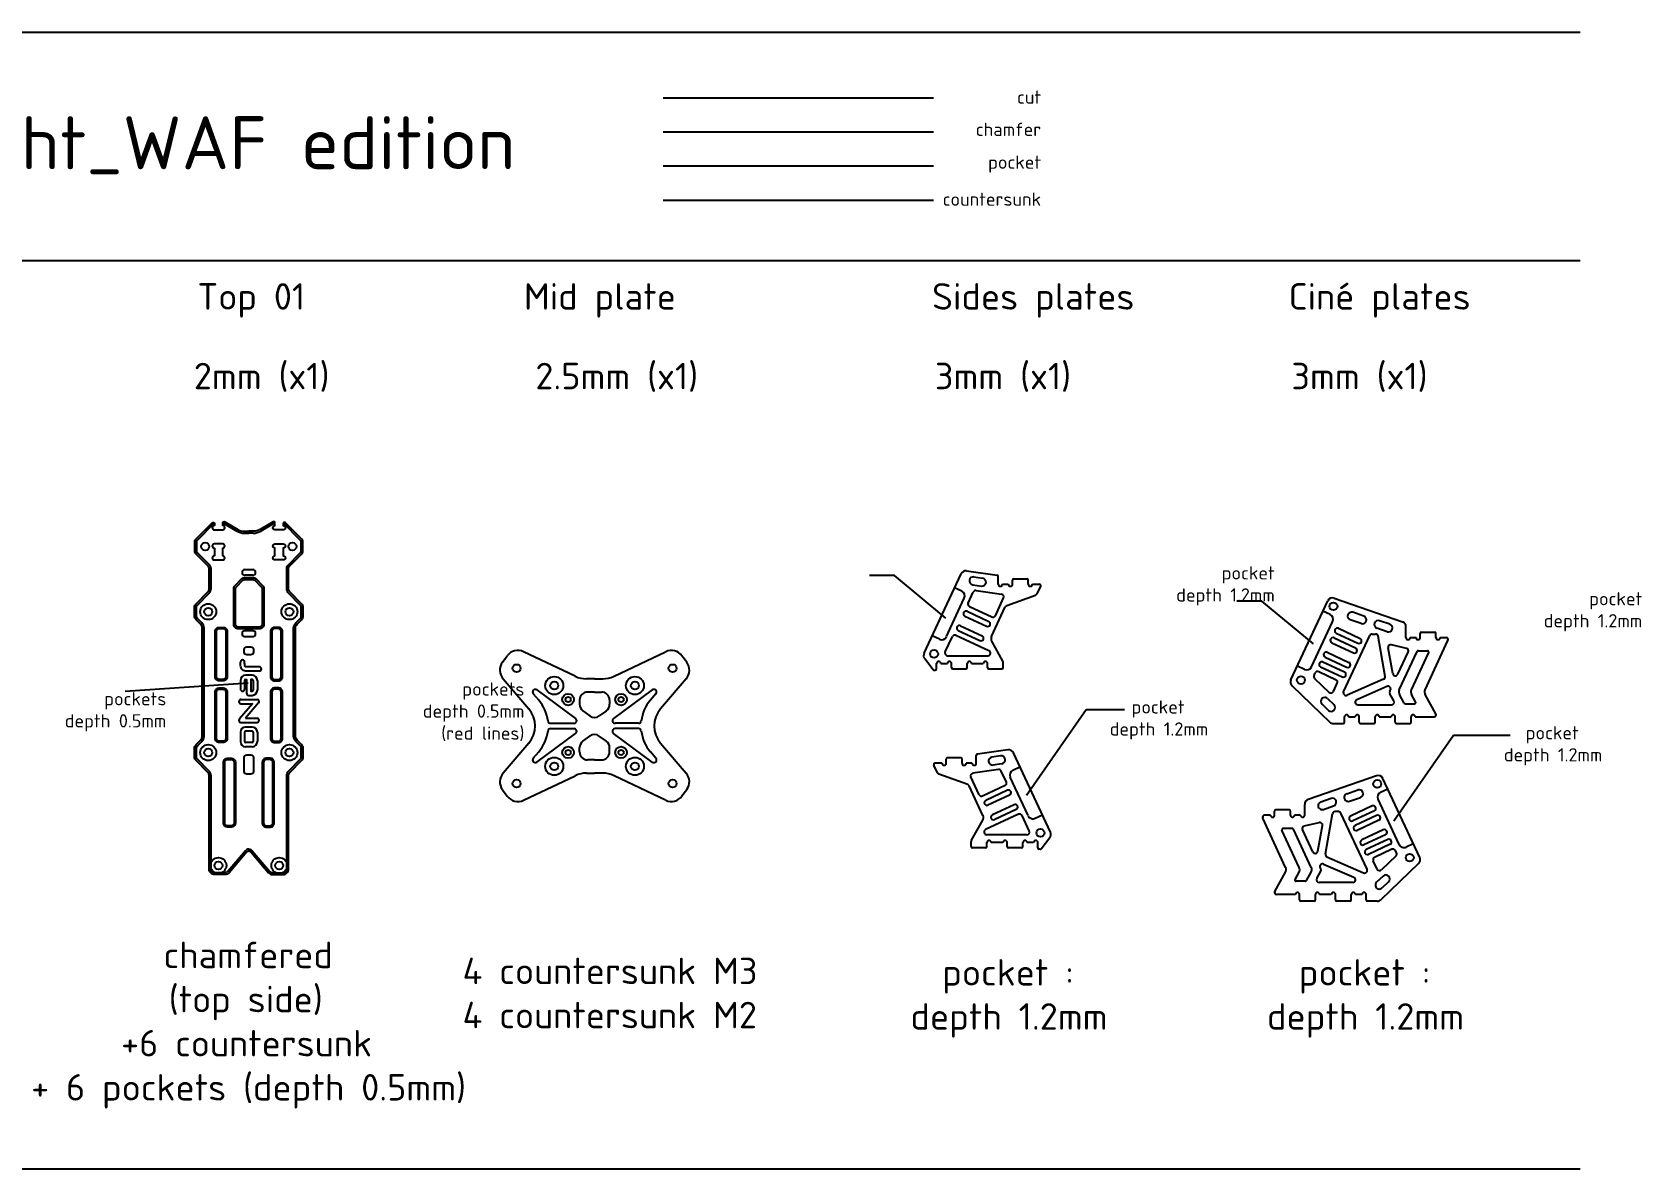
# Model space of a CAD drawing. Header units: millimetres. Extents: x -232 to 986, y 0 to 429.
# Drawn here: x 378 to 986, y 0 to 429 of the extents above; entities that cross this region are included whole.
import ezdxf

# ---------------------------------------------------------------- set-up
doc = ezdxf.new("R2010")
doc.units = ezdxf.units.MM
doc.linetypes.add('JIS_09_08', pattern=[10.75, 8, -0.55, 0.55, -0.55, 0.55, -0.55])
for name, color, linetype in [('Calque1', 150, 'Continuous'), ('Calque1_chamfered', 40, 'Continuous'), ('Calque1_countersunk', 90, 'Continuous'), ('Calque1_pocket', 10, 'Continuous')]:
    doc.layers.add(name, color=color, linetype=linetype)
doc.styles.get("Standard").update_dxf_attribs({"font": 'arial.ttf'})

msp = doc.modelspace()

# ---------------------------------------------------------------- linework, layer by layer
for p, q in [((703.42, 224.2), (693.95, 224.2)), ((722.89, 208.11), (703.42, 224.2)), ((842.29, 214.45), (832.82, 214.45)), ((861.76, 198.36), (842.29, 214.45)), ((459.2, 183.54), (412.69, 180.31)), ((753.25, 141.19), (775.82, 173.55)), ((775.82, 173.55), (790.39, 173.55)), ((892.12, 131.44), (914.69, 163.8)), ((914.69, 163.8), (936.13, 163.8))]:
    msp.add_line(p, q)
at = {"layer": 'Calque1'}
for p, q in [((0, 429.49), (962.58, 429.49)), ((616, 404.74), (718.23, 404.74)), ((0, 343.2), (962.58, 343.2)), ((457.99, 226.46), (460.93, 226.46)), ((730.7, 225.96), (742.19, 224.31)), ((460.93, 224.26), (457.99, 224.26)), ((714.61, 194.83), (728.6, 224.83)), ((733.01, 220.69), (736.31, 220.21)), ((733.43, 223.66), (736.74, 223.18)), ((742.62, 220.9), (742.62, 223.81)), ((744.22, 220.9), (746.42, 220.9)), ((748.02, 220.9), (748.02, 222.4)), ((748.52, 222.9), (753.47, 222.9)), ((753.97, 220.9), (753.97, 222.4)), ((755.57, 220.9), (758.23, 220.9)), ((757.33, 217.31), (758.68, 220.19)), ((731.26, 213.79), (733.19, 217.92)), ((734.23, 218.49), (743.91, 217.1)), ((741.55, 208.99), (744.67, 215.69)), ((745.87, 212.82), (756.77, 216.79)), ((853.21, 184.74), (867.13, 214.6)), ((869.6, 215.64), (895.35, 206.71)), ((730.05, 208.84), (738.21, 205.04)), ((730.9, 210.65), (739.05, 206.85)), ((731.74, 212.46), (740.22, 208.51)), ((740.12, 201.18), (745.3, 212.31)), ((879.75, 206.02), (875.62, 207.45)), ((880.73, 208.86), (876.6, 210.29)), ((890.61, 205.76), (886.73, 207.1)), ((460.93, 203.29), (457.99, 203.29)), ((457.99, 201.09), (460.93, 201.09)), ((722.6, 195.31), (725.31, 201.12)), ((726.64, 201.6), (739.11, 195.79)), ((727.52, 203.4), (735.67, 199.6)), ((728.36, 205.21), (736.52, 201.41)), ((870.36, 202.42), (878.52, 198.61)), ((871.2, 204.23), (879.36, 200.43)), ((873.11, 180.29), (883, 201.5)), ((883.9, 202.08), (885.16, 202.08)), ((889.62, 202.92), (885.74, 204.27)), ((888.86, 186.08), (886.14, 201.25)), ((896.7, 200.75), (896.7, 204.82)), ((898.3, 200.75), (900.49, 200.75)), ((902.09, 200.75), (902.09, 202.25)), ((902.59, 202.75), (907.54, 202.75)), ((908.04, 200.75), (908.04, 202.25)), ((909.64, 200.75), (911.83, 200.75)), ((582.76, 186.13), (563.25, 195.39)), ((597.45, 186.13), (616.96, 195.39)), ((744.4, 191.82), (740.18, 199.35)), ((866.98, 195.16), (875.14, 191.36)), ((868.67, 198.79), (876.83, 194.99)), ((869.51, 200.6), (877.67, 196.8)), ((891.72, 187.12), (889.98, 196.86)), ((896.85, 196.66), (891.19, 198.01)), ((893.61, 186.88), (897.52, 195.26)), ((894.19, 181.02), (900.92, 195.46)), ((898.75, 181.02), (905.28, 195.04)), ((901.38, 195.75), (904.83, 195.75)), ((903.89, 181.02), (912.56, 199.61)), ((555.28, 191.4), (557.08, 193.84)), ((624.93, 191.4), (623.13, 193.84)), ((718.07, 188.6), (714.84, 192.76)), ((719.36, 188.9), (719.36, 190.9)), ((720.96, 190.9), (723.4, 190.9)), ((723.51, 193.88), (738.69, 193.88)), ((725, 189.4), (725, 190.9)), ((725.5, 188.9), (730.45, 188.9)), ((730.95, 189.4), (730.95, 190.9)), ((732.55, 190.9), (736.98, 190.9)), ((738.58, 189.4), (738.58, 190.9)), ((739.08, 188.9), (744.03, 188.9)), ((744.53, 189.4), (744.53, 191.34)), ((864.44, 189.73), (872.6, 185.92)), ((865.29, 191.54), (873.45, 187.74)), ((866.13, 193.35), (874.29, 189.55)), ((555.5, 185.18), (565.21, 173.84)), ((590.11, 185.16), (587.05, 185.16)), ((590.11, 185.16), (593.16, 185.16)), ((624.71, 185.18), (615, 173.84)), ((718.46, 188.4), (718.86, 188.4)), ((861.95, 186.46), (862.38, 187.38)), ((862.17, 185.32), (867.69, 180.03)), ((863.71, 187.86), (870.27, 184.8)), ((869.29, 180.33), (870.75, 183.47)), ((888.27, 184.99), (874.42, 178.95)), ((566.94, 179.51), (569.01, 177.09)), ((568.29, 180.96), (582.94, 170.14)), ((584.45, 177.16), (584.45, 175.51)), ((590.11, 180.16), (587.45, 180.16)), ((590.11, 180.16), (592.76, 180.16)), ((595.76, 177.16), (595.76, 175.51)), ((611.92, 180.96), (597.27, 170.14)), ((613.27, 179.51), (611.2, 177.09)), ((853.64, 182.45), (867.9, 168.8)), ((867.09, 177.72), (869.5, 175.41)), ((889.53, 182.26), (878.07, 177.27)), ((890.61, 180.43), (890.84, 180.93)), ((892.14, 176.84), (890.64, 179.52)), ((896.05, 176), (894.26, 179.2)), ((900.33, 176.49), (898.81, 179.2)), ((908.03, 171.94), (903.96, 179.2)), ((585.67, 173.1), (588.32, 171.14)), ((594.55, 173.1), (591.89, 171.14)), ((865.02, 175.55), (867.43, 173.24)), ((873.44, 168.75), (873.44, 170.75)), ((875.04, 170.75), (877.47, 170.75)), ((878.47, 175.36), (891.27, 175.36)), ((879.07, 168.75), (879.07, 170.75)), ((885.02, 168.75), (885.02, 170.75)), ((886.62, 170.75), (891.06, 170.75)), ((892.66, 168.75), (892.66, 170.75)), ((896.49, 175.75), (899.89, 175.75)), ((898.61, 168.75), (898.61, 170.75)), ((900.21, 170.75), (907.33, 170.75)), ((568.29, 153.7), (582.94, 164.53)), ((573.49, 168.33), (582.35, 168.33)), ((573.49, 166.33), (582.35, 166.33)), ((611.92, 153.7), (597.27, 164.53)), ((606.72, 168.33), (597.86, 168.33)), ((606.72, 166.33), (597.86, 166.33)), ((869.28, 168.25), (872.94, 168.25)), ((879.57, 168.25), (884.52, 168.25)), ((893.16, 168.25), (898.11, 168.25)), ((565.21, 160.83), (555.5, 149.49)), ((584.45, 157.5), (584.45, 159.15)), ((585.67, 161.57), (588.32, 163.53)), ((594.55, 161.57), (591.89, 163.53)), ((595.76, 157.5), (595.76, 159.15)), ((615, 160.83), (624.71, 149.49)), ((746.26, 158.33), (734.77, 156.67)), ((566.94, 155.16), (569.01, 157.58)), ((590.11, 154.5), (587.45, 154.5)), ((590.11, 154.5), (592.76, 154.5)), ((613.27, 155.16), (611.2, 157.58)), ((719.63, 149.67), (718.28, 152.56)), ((721.4, 153.27), (718.74, 153.27)), ((723, 153.27), (723, 154.77)), ((728.45, 155.27), (723.5, 155.27)), ((728.95, 153.27), (728.95, 154.77)), ((732.74, 153.27), (730.55, 153.27)), ((734.34, 153.27), (734.34, 156.18)), ((743.53, 156.02), (740.22, 155.55)), ((743.96, 153.05), (740.65, 152.58)), ((762.35, 127.19), (748.36, 157.19)), ((563.25, 139.28), (582.76, 148.54)), ((587.05, 149.5), (590.11, 149.5)), ((593.16, 149.5), (590.11, 149.5)), ((616.96, 139.28), (597.45, 148.54)), ((731.09, 145.19), (720.19, 149.15)), ((735.41, 141.36), (732.29, 148.05)), ((742.73, 150.86), (733.05, 149.46)), ((745.7, 146.16), (743.78, 150.29)), ((885.51, 148.53), (859.76, 139.6)), ((901.9, 117.63), (887.98, 147.48)), ((555.28, 143.26), (557.08, 140.82)), ((624.93, 143.26), (623.13, 140.82)), ((736.85, 133.54), (731.66, 144.67)), ((745.22, 144.83), (736.74, 140.87)), ((746.07, 143.02), (737.91, 139.21)), ((746.91, 141.2), (738.75, 137.4)), ((864.51, 138.64), (868.39, 139.99)), ((874.38, 141.74), (878.51, 143.18)), ((875.37, 138.91), (879.5, 140.34)), ((750.32, 133.97), (737.85, 128.15)), ((748.6, 137.58), (740.44, 133.78)), ((749.45, 135.76), (741.29, 131.96)), ((847.07, 133.63), (847.07, 135.13)), ((852.52, 135.63), (847.57, 135.63)), ((853.02, 133.63), (853.02, 135.13)), ((858.42, 133.63), (858.42, 137.71)), ((865.49, 135.81), (869.37, 137.15)), ((866.26, 118.97), (868.97, 134.14)), ((871.21, 134.96), (869.96, 134.96)), ((882.01, 113.18), (872.12, 134.39)), ((883.91, 137.12), (875.75, 133.31)), ((884.76, 135.3), (876.6, 131.5)), ((732.56, 124.19), (736.78, 131.72)), ((754.36, 127.67), (751.65, 133.48)), ((851.23, 113.91), (842.56, 132.5)), ((845.47, 133.63), (843.29, 133.63)), ((856.37, 113.91), (849.84, 127.92)), ((853.74, 128.63), (850.29, 128.63)), ((860.93, 113.91), (854.19, 128.35)), ((856.82, 133.63), (854.62, 133.63)), ((861.51, 119.76), (857.6, 128.15)), ((858.27, 129.54), (863.92, 130.89)), ((863.4, 120.01), (865.14, 129.74)), ((885.6, 133.49), (877.44, 129.69)), ((886.45, 131.68), (878.29, 127.88)), ((888.14, 128.05), (879.98, 124.25)), ((732.43, 121.77), (732.43, 123.7)), ((753.46, 126.25), (738.27, 126.25)), ((738.38, 121.77), (738.38, 123.27)), ((744.42, 123.27), (739.98, 123.27)), ((746.02, 121.77), (746.02, 123.27)), ((751.97, 121.77), (751.97, 123.27)), ((756, 123.27), (753.57, 123.27)), ((757.6, 121.27), (757.6, 123.27)), ((758.89, 120.96), (762.12, 125.13)), ((888.98, 126.24), (880.82, 122.44)), ((889.83, 124.43), (881.67, 120.62)), ((890.67, 122.61), (882.51, 118.81)), ((737.88, 121.27), (732.93, 121.27)), ((751.47, 121.27), (746.52, 121.27)), ((758.5, 120.77), (758.1, 120.77)), ((866.84, 117.88), (880.7, 111.84)), ((885.83, 113.22), (884.36, 116.36)), ((891.41, 120.75), (884.85, 117.69)), ((892.95, 118.21), (887.43, 112.92)), ((893.16, 119.35), (892.74, 120.27)), ((847.09, 104.83), (851.16, 112.09)), ((854.79, 109.38), (856.3, 112.09)), ((859.07, 108.89), (860.86, 112.09)), ((862.98, 109.73), (864.48, 112.41)), ((864.51, 113.32), (864.28, 113.81)), ((865.59, 115.15), (877.04, 110.16)), ((888.03, 110.6), (885.61, 108.29)), ((901.47, 115.34), (887.22, 101.69)), ((854.91, 103.63), (847.79, 103.63)), ((858.63, 108.63), (855.22, 108.63)), ((856.51, 101.63), (856.51, 103.63)), ((862.46, 101.63), (862.46, 103.63)), ((876.64, 108.24), (863.85, 108.24)), ((868.49, 103.63), (864.06, 103.63)), ((870.09, 101.63), (870.09, 103.63)), ((876.04, 101.63), (876.04, 103.63)), ((880.08, 103.63), (877.64, 103.63)), ((881.68, 101.63), (881.68, 103.63)), ((890.1, 108.44), (887.69, 106.13)), ((861.96, 101.13), (857.01, 101.13)), ((875.54, 101.13), (870.59, 101.13)), ((885.83, 101.13), (882.18, 101.13)), ((0, 0), (962.58, 0))]:
    msp.add_line(p, q, dxfattribs=at)
for points in [[(459.46, 120.08, 0.219685), (458.7, 119.73), (452.02, 111.89, -0.219685), (450.5, 111.19), (446.46, 111.19, -0.414214), (444.46, 113.19), (444.46, 148.48, 0.198912), (443.88, 149.89), (439.52, 154.25, -0.198912), (438.94, 155.66), (438.94, 158.87, -0.198912), (439.52, 160.29), (441.25, 162.01, 0.198912), (441.83, 163.43), (441.83, 204.35, 0.198912), (441.25, 205.76), (439.52, 207.49, -0.198912), (438.94, 208.9), (438.94, 212.11, -0.198912), (439.52, 213.52), (443.88, 217.88, 0.198912), (444.46, 219.29), (444.46, 226.9, 0.198912), (444.17, 227.6), (439.64, 232.13, -0.198912), (439.05, 233.55), (439.05, 235.15), (439.05, 236.76, -0.198912), (439.64, 238.17), (445.58, 244.11, -0.668179), (446.43, 243.76), (446.43, 243.02, 1), (446.43, 241.42), (449.58, 241.42, 1.000028), (449.58, 243.02), (449.58, 244.08, -0.58149), (450.34, 244.51), (455.24, 241.59, 0.134807), (457.8, 240.89), (459.46, 240.89)], [(459.46, 120.08, -0.219685), (460.22, 119.73), (466.9, 111.89, 0.219685), (468.43, 111.19), (472.46, 111.19, 0.414214), (474.46, 113.19), (474.46, 148.48, -0.198912), (475.05, 149.89), (479.4, 154.25, 0.198912), (479.99, 155.66), (479.99, 158.87, 0.198912), (479.4, 160.29), (477.67, 162.01, -0.198912), (477.09, 163.43), (477.09, 204.35, -0.198912), (477.67, 205.76), (479.4, 207.49, 0.198912), (479.99, 208.9), (479.99, 212.11, 0.198912), (479.4, 213.52), (475.05, 217.88, -0.198912), (474.46, 219.29), (474.46, 226.9, -0.198912), (474.75, 227.6), (479.28, 232.13, 0.198912), (479.87, 233.55), (479.87, 235.15), (479.87, 236.76, 0.198912), (479.28, 238.17), (473.35, 244.11, 0.668179), (472.49, 243.76), (472.49, 243.02, -1), (472.49, 241.42), (469.34, 241.42, -1.000028), (469.34, 243.02), (469.34, 244.08, 0.58149), (468.59, 244.51), (463.68, 241.59, -0.134807), (461.13, 240.89), (459.46, 240.89)]]:
    msp.add_lwpolyline(points, format="xyb", dxfattribs=at)
for points in [[(449.58, 230.05, 1), (449.58, 231.65), (449.58, 234.55, 1), (449.58, 236.15), (446.46, 236.15, 1), (446.46, 234.55), (446.46, 231.65, 1), (446.46, 230.05)], [(469.34, 230.05, -1), (469.34, 231.65), (469.34, 234.55, -1), (469.34, 236.15), (472.46, 236.15, -1), (472.46, 234.55), (472.46, 231.65, -1), (472.46, 230.05)], [(457.93, 222.68), (461, 222.68, -0.198912), (461.7, 222.39), (464.17, 219.92, -0.198912), (464.46, 219.21), (464.46, 205.68, -0.414214), (463.46, 204.68), (455.46, 204.68, -0.414214), (454.46, 205.68), (454.46, 219.21, -0.198912), (454.75, 219.92), (457.22, 222.39, -0.198912)], [(448.25, 204.1), (449.75, 204.1, -0.414214), (450.75, 203.1), (450.75, 185.89, -0.414214), (449.75, 184.89), (448.25, 184.89, -0.414214), (447.25, 185.89), (447.25, 203.1, -0.414214)], [(470.67, 204.1), (469.17, 204.1, 0.414214), (468.17, 203.1), (468.17, 185.89, 0.414214), (469.17, 184.89), (470.67, 184.89, 0.414214), (471.67, 185.89), (471.67, 203.1, 0.414214)], [(448.25, 181.18), (449.75, 181.18, -0.414214), (450.75, 180.18), (450.75, 162.55, -0.414214), (449.75, 161.55), (448.25, 161.55, -0.414214), (447.25, 162.55), (447.25, 180.18, -0.414214)], [(470.67, 181.18), (469.17, 181.18, 0.414214), (468.17, 180.18), (468.17, 162.55, 0.414214), (469.17, 161.55), (470.67, 161.55, 0.414214), (471.67, 162.55), (471.67, 180.18, 0.414214)], [(451.37, 154.63), (452.87, 154.63, -0.414214), (453.87, 153.63), (453.87, 130.63, -0.414214), (452.87, 129.63), (451.37, 129.63, -0.414214), (450.37, 130.63), (450.37, 153.63, -0.414214)], [(467.55, 154.63), (466.05, 154.63, 0.414214), (465.05, 153.63), (465.05, 130.63, 0.414214), (466.05, 129.63), (467.55, 129.63, 0.414214), (468.55, 130.63), (468.55, 153.63, 0.414214)]]:
    msp.add_lwpolyline(points, format="xyb", close=True, dxfattribs=at)
for centre, radius in [((442.98, 235.15), 1.5), ((475.94, 235.15), 1.5), ((869.28, 212.54), 1.5), ((444.12, 210.51), 1.5), ((474.8, 210.51), 1.5), ((718.37, 194.55), 1.5), ((560.62, 189.12), 1.5), ((619.59, 189.12), 1.5), ((574.86, 182.58), 1.5), ((605.36, 182.58), 1.5), ((857.01, 184.68), 1.5), ((580.11, 177.33), 1), ((600.11, 177.33), 1), ((444.12, 157.27), 1.5), ((474.8, 157.27), 1.5), ((580.11, 157.33), 1), ((600.11, 157.33), 1), ((574.86, 152.08), 1.5), ((605.36, 152.08), 1.5), ((560.62, 145.55), 1.5), ((619.59, 145.55), 1.5), ((885.84, 145.43), 1.5), ((758.59, 126.92), 1.5), ((447.96, 114.6), 1.5), ((470.96, 114.6), 1.5), ((898.11, 117.57), 1.5)]:
    msp.add_circle(centre, radius, dxfattribs=at)
for centre, radius, start, end in [((457.99, 225.36), 1.1, 90, 270), ((460.93, 225.36), 1.1, 270, 90), ((730.41, 223.98), 2, 81.80762, 155), ((733.22, 222.17), 1.5, 81.80762, 261.80762), ((736.53, 221.7), 1.5, 261.80762, 81.80762), ((742.12, 223.81), 0.5, 0, 81.80762), ((743.42, 220.9), 0.8, 180, 0), ((747.22, 220.9), 0.8, 180, 0), ((748.52, 222.4), 0.5, 90, 180), ((753.47, 222.4), 0.5, 0, 90), ((754.77, 220.9), 0.8, 180, 0), ((758.23, 220.4), 0.5, 335, 90), ((732.17, 213.37), 1, 155, 245.00996), ((734.09, 217.5), 1, 81.80762, 155), ((743.77, 216.11), 1, 335, 81.80762), ((756.43, 217.73), 1, 289.99348, 335), ((868.95, 213.75), 2, 70.86861, 155), ((730.47, 209.75), 1, 65.00996, 245.00996), ((738.63, 205.94), 1, 245.00996, 65.00996), ((740.65, 209.42), 1, 245.00996, 335), ((746.21, 211.88), 1, 109.99348, 155), ((876.11, 208.87), 1.5, 70.86861, 250.86861), ((880.24, 207.44), 1.5, 250.86861, 70.86861), ((886.24, 205.68), 1.5, 70.86861, 250.86861), ((457.99, 202.19), 1.1, 90, 270), ((460.93, 202.19), 1.1, 270, 90), ((726.22, 200.7), 1, 65.00996, 155), ((727.94, 204.31), 1, 65.00996, 245.00996), ((736.1, 200.51), 1, 245.00996, 65.00996), ((741.93, 200.33), 2, 155, 209.26207), ((870.78, 203.32), 1, 65.00996, 245.00996), ((883.9, 201.08), 1, 90, 155.00996), ((885.16, 201.08), 1, 10.1486, 90), ((890.12, 204.34), 1.5, 250.86861, 70.86861), ((894.7, 204.82), 2, 0, 70.86861), ((897.5, 200.75), 0.8, 180, 0), ((901.29, 200.75), 0.8, 180, 0), ((902.59, 202.25), 0.5, 90, 180), ((907.54, 202.25), 0.5, 0, 90), ((908.84, 200.75), 0.8, 180, 0), ((911.83, 199.95), 0.8, 335, 90), ((561.11, 190.87), 5, 64.6114, 143.53972), ((619.11, 190.87), 5, 36.46028, 115.3886), ((716.43, 193.99), 2, 155, 217.7421), ((723.51, 194.88), 1, 155, 270), ((738.69, 194.88), 1, 270, 65.00996), ((866.56, 194.26), 1, 65.00996, 245.00996), ((869.09, 199.7), 1, 65.00996, 245.00996), ((877.25, 195.89), 1, 245.00996, 65.00996), ((878.94, 199.52), 1, 245.00996, 65.00996), ((890.96, 197.03), 1, 76.58522, 190.1486), ((896.61, 195.68), 1, 335, 76.58522), ((901.38, 195.25), 0.5, 90, 155), ((904.83, 195.25), 0.5, 335, 90), ((559.3, 188.43), 5, 143.53972, 220.55987), ((620.91, 188.43), 5, 319.44013, 36.46028), ((718.46, 188.9), 0.5, 217.7421, 270), ((718.86, 188.9), 0.5, 270, 0), ((720.16, 190.9), 0.8, 0, 180), ((724.2, 190.9), 0.8, 0, 180), ((725.5, 189.4), 0.5, 180, 270), ((730.45, 189.4), 0.5, 270, 0), ((731.75, 190.9), 0.8, 0, 180), ((737.78, 190.9), 0.8, 0, 180), ((739.08, 189.4), 0.5, 180, 270), ((744.03, 189.4), 0.5, 270, 0), ((743.53, 191.34), 1, 0, 29.26207), ((864.87, 190.63), 1, 65.00996, 245.00996), ((874.71, 190.46), 1, 245.00996, 65.00996), ((587.05, 195.16), 10, 244.6114, 270), ((593.16, 195.16), 10, 270, 295.3886), ((855.03, 183.9), 2, 155, 226.24187), ((862.86, 186.04), 1, 155, 226.24187), ((863.28, 186.96), 1, 65.00996, 155), ((869.85, 183.9), 1, 335, 65.00996), ((873.02, 186.83), 1, 245.00996, 65.00996), ((887.87, 185.91), 1, 293.54689, 10.1486), ((892.7, 187.3), 1, 190.1486, 335), ((567.7, 180.16), 1, 53.53972, 220.55987), ((557.62, 167.33), 15, 7.18076, 40.55987), ((587.45, 177.16), 3, 90, 180), ((592.76, 177.16), 3, 0, 90), ((622.6, 167.33), 15, 139.44013, 172.81924), ((612.51, 180.16), 1, 319.44013, 126.46028), ((866.05, 176.63), 1.5, 46.24187, 226.24187), ((868.38, 180.75), 1, 226.24187, 335), ((874.02, 179.87), 1, 155.00996, 293.54689), ((878.47, 176.36), 1, 113.54689, 270), ((889.93, 181.35), 1, 335, 113.54689), ((891.51, 180.01), 1, 155, 209.26207), ((891.27, 176.36), 1, 270, 29.26207), ((896, 180.18), 2, 155, 209.26207), ((900.56, 180.18), 2, 155, 209.26207), ((899.89, 176.25), 0.5, 270, 29.26207), ((905.7, 180.18), 2, 155, 209.26207), ((557.62, 167.33), 10, 319.44013, 40.55987), ((587.45, 175.51), 3, 180, 233.53972), ((590.11, 173.55), 3, 233.53972, 306.46028), ((592.76, 175.51), 3, 306.46028, 0), ((622.6, 167.33), 10, 139.44013, 220.55987), ((868.47, 174.32), 1.5, 226.24187, 46.24187), ((874.24, 170.75), 0.8, 0, 180), ((878.27, 170.75), 0.8, 0, 180), ((885.82, 170.75), 0.8, 0, 180), ((891.86, 170.75), 0.8, 0, 180), ((896.49, 176.25), 0.5, 209.26207, 270), ((899.41, 170.75), 0.8, 0, 180), ((907.33, 171.55), 0.8, 270, 29.26207), ((557.62, 167.33), 15, 319.44013, 352.81924), ((573.49, 169.33), 1, 187.18076, 270), ((573.49, 165.33), 1, 90, 172.81924), ((582.35, 169.33), 1, 270, 53.53972), ((582.35, 165.33), 1, 306.46028, 90), ((597.86, 169.33), 1, 126.46028, 270), ((597.86, 165.33), 1, 90, 233.53972), ((606.72, 169.33), 1, 270, 352.81924), ((606.72, 165.33), 1, 7.18076, 90), ((622.6, 167.33), 15, 187.18076, 220.55987), ((869.28, 170.25), 2, 226.24187, 270), ((872.94, 168.75), 0.5, 270, 0), ((879.57, 168.75), 0.5, 180, 270), ((884.52, 168.75), 0.5, 270, 0), ((893.16, 168.75), 0.5, 180, 270), ((898.11, 168.75), 0.5, 270, 0), ((587.45, 159.15), 3, 126.46028, 180), ((590.11, 161.12), 3, 53.53972, 126.46028), ((592.76, 159.15), 3, 0, 53.53972), ((746.55, 156.35), 2, 25, 98.19238), ((567.7, 154.51), 1, 139.44013, 306.46028), ((587.45, 157.5), 3, 180, 270), ((592.76, 157.5), 3, 270, 0), ((612.51, 154.51), 1, 233.53972, 40.55987), ((718.74, 152.77), 0.5, 90, 205), ((722.2, 153.27), 0.8, 180, 0), ((723.5, 154.77), 0.5, 90, 180), ((728.45, 154.77), 0.5, 0, 90), ((729.75, 153.27), 0.8, 180, 0), ((733.54, 153.27), 0.8, 180, 0), ((734.84, 156.18), 0.5, 98.19238, 180), ((740.44, 154.06), 1.5, 98.19238, 278.19238), ((743.74, 154.54), 1.5, 278.19238, 98.19238), ((559.3, 146.24), 5, 139.44013, 216.46028), ((587.05, 139.5), 10, 90, 115.3886), ((593.16, 139.5), 10, 64.6114, 90), ((620.91, 146.24), 5, 323.53972, 40.55987), ((720.53, 150.09), 1, 205, 250.00652), ((733.2, 148.47), 1, 98.19238, 205), ((742.87, 149.87), 1, 25, 98.19238), ((744.8, 145.73), 1, 294.99004, 25), ((886.17, 146.64), 2, 25, 109.13139), ((561.11, 143.8), 5, 216.46028, 295.3886), ((619.11, 143.8), 5, 244.6114, 323.53972), ((730.75, 144.25), 1, 25, 70.00652), ((736.32, 141.78), 1, 205, 294.99004), ((746.49, 142.11), 1, 294.99004, 114.99004), ((868.88, 138.57), 1.5, 289.13139, 109.13139), ((874.88, 140.33), 1.5, 109.13139, 289.13139), ((879, 141.76), 1.5, 289.13139, 109.13139), ((738.33, 138.31), 1, 114.99004, 294.99004), ((749.02, 136.67), 1, 294.99004, 114.99004), ((750.74, 133.06), 1, 25, 114.99004), ((847.57, 135.13), 0.5, 90, 180), ((852.52, 135.13), 0.5, 0, 90), ((860.42, 137.71), 2, 109.13139, 180), ((865, 137.23), 1.5, 109.13139, 289.13139), ((869.96, 133.96), 1, 90, 169.8514), ((871.21, 133.96), 1, 24.99004, 90), ((884.33, 136.21), 1, 294.99004, 114.99004), ((735.04, 132.7), 2, 330.73793, 25), ((738.27, 127.25), 1, 114.99004, 270), ((740.87, 132.87), 1, 114.99004, 294.99004), ((843.29, 132.83), 0.8, 90, 205), ((846.27, 133.63), 0.8, 180, 0), ((850.29, 128.13), 0.5, 90, 205), ((853.82, 133.63), 0.8, 180, 0), ((853.74, 128.13), 0.5, 25, 90), ((857.62, 133.63), 0.8, 180, 0), ((858.5, 128.57), 1, 103.41478, 205), ((864.15, 129.92), 1, 349.8514, 103.41478), ((876.18, 132.41), 1, 114.99004, 294.99004), ((877.87, 128.78), 1, 114.99004, 294.99004), ((886.02, 132.58), 1, 294.99004, 114.99004), ((888.56, 127.15), 1, 294.99004, 114.99004), ((733.43, 123.7), 1, 150.73793, 180), ((732.93, 121.77), 0.5, 180, 270), ((737.88, 121.77), 0.5, 270, 0), ((739.18, 123.27), 0.8, 0, 180), ((745.22, 123.27), 0.8, 0, 180), ((746.52, 121.77), 0.5, 180, 270), ((751.47, 121.77), 0.5, 270, 0), ((752.77, 123.27), 0.8, 0, 180), ((753.46, 127.25), 1, 270, 25), ((756.8, 123.27), 0.8, 0, 180), ((760.54, 126.35), 2, 322.2579, 25), ((880.4, 123.34), 1, 114.99004, 294.99004), ((890.25, 123.52), 1, 294.99004, 114.99004), ((758.1, 121.27), 0.5, 180, 270), ((758.5, 121.27), 0.5, 270, 322.2579), ((862.41, 120.19), 1, 205, 349.8514), ((867.24, 118.79), 1, 169.8514, 246.45311), ((882.09, 119.72), 1, 114.99004, 294.99004), ((885.27, 116.78), 1, 114.99004, 205), ((891.83, 119.84), 1, 25, 114.99004), ((892.26, 118.93), 1, 313.75813, 25), ((900.09, 116.79), 2, 313.75813, 25), ((849.41, 113.06), 2, 330.73793, 25), ((854.56, 113.06), 2, 330.73793, 25), ((859.11, 113.06), 2, 330.73793, 25), ((863.85, 109.24), 1, 150.73793, 270), ((865.19, 114.24), 1, 66.45311, 205), ((863.6, 112.9), 1, 330.73793, 25), ((876.64, 109.24), 1, 270, 66.45311), ((881.1, 112.76), 1, 246.45311, 24.99004), ((886.73, 113.64), 1, 205, 313.75813), ((889.06, 109.52), 1.5, 313.75813, 133.75813), ((847.79, 104.43), 0.8, 150.73793, 270), ((855.22, 109.13), 0.5, 150.73793, 270), ((855.71, 103.63), 0.8, 0, 180), ((858.63, 109.13), 0.5, 270, 330.73793), ((863.26, 103.63), 0.8, 0, 180), ((869.29, 103.63), 0.8, 0, 180), ((876.84, 103.63), 0.8, 0, 180), ((880.88, 103.63), 0.8, 0, 180), ((886.65, 107.21), 1.5, 133.75813, 313.75813), ((857.01, 101.63), 0.5, 180, 270), ((861.96, 101.63), 0.5, 270, 0), ((870.59, 101.63), 0.5, 180, 270), ((875.54, 101.63), 0.5, 270, 0), ((882.18, 101.63), 0.5, 180, 270), ((885.83, 103.13), 2, 270, 313.75813)]:
    msp.add_arc(centre, radius, start, end, dxfattribs=at)
at = {"layer": 'Calque1_chamfered'}
for p, q in [((616, 391.85), (718.23, 391.85)), ((449.59, 244.14), (454.89, 240.99)), ((469.34, 244.14), (464.04, 240.99)), ((457.8, 240.19), (459.46, 240.19)), ((461.13, 240.19), (459.46, 240.19))]:
    msp.add_line(p, q, dxfattribs=at)
for points in [[(459.46, 120.78, 0.219685), (458.17, 120.19), (451.49, 112.35, -0.219685), (450.5, 111.89), (446.46, 111.89, -0.414214), (445.16, 113.19), (445.16, 148.48, 0.198912), (444.37, 150.39), (440.02, 154.74, -0.198912), (439.64, 155.66), (439.64, 158.87, -0.198912), (440.02, 159.79), (441.74, 161.52, 0.198912), (442.53, 163.43), (442.53, 204.35, 0.198912), (441.74, 206.26), (440.02, 207.98, -0.198912), (439.64, 208.9), (439.64, 212.11, -0.198912), (440.02, 213.03), (444.37, 217.38, 0.198912), (445.16, 219.29), (445.16, 226.9, 0.198912), (444.66, 228.1), (440.13, 232.63, -0.198912), (439.75, 233.55), (439.75, 235.15), (439.75, 236.76, -0.198912), (440.13, 237.68), (446.4, 243.94)], [(459.46, 120.78, -0.219685), (460.76, 120.19), (467.44, 112.35, 0.219685), (468.43, 111.89), (472.46, 111.89, 0.414214), (473.76, 113.19), (473.76, 148.48, -0.198912), (474.55, 150.39), (478.9, 154.74, 0.198912), (479.29, 155.66), (479.29, 158.87, 0.198912), (478.9, 159.79), (477.18, 161.52, -0.198912), (476.39, 163.43), (476.39, 204.35, -0.198912), (477.18, 206.26), (478.9, 207.98, 0.198912), (479.29, 208.9), (479.29, 212.11, 0.198912), (478.9, 213.03), (474.55, 217.38, -0.198912), (473.76, 219.29), (473.76, 226.9, -0.198912), (474.26, 228.1), (478.79, 232.63, 0.198912), (479.17, 233.55), (479.17, 235.15), (479.17, 236.76, 0.198912), (478.79, 237.68), (472.53, 243.94)]]:
    msp.add_lwpolyline(points, format="xyb", dxfattribs=at)
for points in [[(457.93, 223.38), (461, 223.38, -0.198912), (462.2, 222.88), (464.66, 220.42, -0.198912), (465.16, 219.21), (465.16, 205.68, -0.414214), (463.46, 203.98), (455.46, 203.98, -0.414214), (453.76, 205.68), (453.76, 219.21, -0.198912), (454.26, 220.42), (456.72, 222.88, -0.198912)], [(448.25, 204.6), (449.75, 204.6, -0.414214), (451.25, 203.1), (451.25, 185.89, -0.414214), (449.75, 184.39), (448.25, 184.39, -0.414214), (446.75, 185.89), (446.75, 203.1, -0.414214)], [(470.67, 204.6), (469.17, 204.6, 0.414214), (467.67, 203.1), (467.67, 185.89, 0.414214), (469.17, 184.39), (470.67, 184.39, 0.414214), (472.17, 185.89), (472.17, 203.1, 0.414214)], [(448.25, 181.68), (449.75, 181.68, -0.414214), (451.25, 180.18), (451.25, 162.55, -0.414214), (449.75, 161.05), (448.25, 161.05, -0.414214), (446.75, 162.55), (446.75, 180.18, -0.414214)], [(470.67, 181.68), (469.17, 181.68, 0.414214), (467.67, 180.18), (467.67, 162.55, 0.414214), (469.17, 161.05), (470.67, 161.05, 0.414214), (472.17, 162.55), (472.17, 180.18, 0.414214)], [(451.37, 155.13), (452.87, 155.13, -0.414214), (454.37, 153.63), (454.37, 130.63, -0.414214), (452.87, 129.13), (451.37, 129.13, -0.414214), (449.87, 130.63), (449.87, 153.63, -0.414214)], [(467.55, 155.13), (466.05, 155.13, 0.414214), (464.55, 153.63), (464.55, 130.63, 0.414214), (466.05, 129.13), (467.55, 129.13, 0.414214), (469.05, 130.63), (469.05, 153.63, 0.414214)]]:
    msp.add_lwpolyline(points, format="xyb", close=True, dxfattribs=at)
for centre, start, end in [((457.8, 245.89), 239.28967, 270), ((461.13, 245.89), 270, 300.71033)]:
    msp.add_arc(centre, 5.7, start, end, dxfattribs=at)
at = {"layer": 'Calque1_countersunk'}
msp.add_line((616, 366.07), (718.23, 366.07), dxfattribs=at)
for centre, radius in [((444.12, 210.51), 3), ((474.8, 210.51), 3), ((574.86, 182.58), 3.4), ((605.36, 182.58), 3.4), ((580.11, 177.33), 2.2), ((600.11, 177.33), 2.2), ((444.12, 157.27), 3), ((474.8, 157.27), 3), ((580.11, 157.33), 2.2), ((600.11, 157.33), 2.2), ((574.86, 152.08), 3.4), ((605.36, 152.08), 3.4), ((447.96, 114.6), 3), ((470.96, 114.6), 3)]:
    msp.add_circle(centre, radius, dxfattribs=at)
at = {"layer": 'Calque1_pocket'}
for p, q in [((616, 378.96), (718.23, 378.96)), ((728.84, 218.23), (726.12, 219.5)), ((723.04, 201.08), (729.8, 215.58)), ((868.02, 209.4), (865.3, 210.66)), ((720.38, 200.11), (717.67, 201.38)), ((861.03, 189.68), (868.99, 206.74)), ((858.37, 188.71), (855.66, 189.98)), ((456.27, 184.5), (456.27, 181.27)), ((457.87, 184.5), (457.87, 181.27)), ((460.67, 186.5), (458.27, 186.5)), ((461.07, 184.5), (461.07, 180.9)), ((462.67, 184.5), (462.67, 180.9)), ((456.3, 181.27), (456.27, 181.27)), ((456.48, 177.34), (462.55, 177.34)), ((463.15, 176.02), (458.22, 170.27)), ((456.25, 164.94), (456.25, 161.45)), ((457.85, 164.94), (457.85, 161.45)), ((458.22, 170.27), (462.55, 170.27)), ((460.67, 166.94), (458.25, 166.94)), ((460.67, 165.34), (458.25, 165.34)), ((461.07, 164.94), (461.07, 161.45)), ((462.67, 164.94), (462.67, 161.45)), ((460.67, 161.05), (458.25, 161.05)), ((460.67, 159.45), (458.25, 159.45)), ((753.92, 133.44), (747.16, 147.94)), ((748.13, 150.6), (750.85, 151.87)), ((887.1, 142.28), (889.82, 143.55)), ((894.08, 122.57), (886.13, 139.63)), ((756.58, 132.47), (759.3, 133.74)), ((896.74, 121.6), (899.46, 122.87))]:
    msp.add_line(p, q, dxfattribs=at)
for points in [[(458.71, 197.21), (460.21, 197.21, -0.414214), (461.21, 196.21), (461.21, 195.21, -0.414214), (460.21, 194.21), (458.71, 194.21, -0.414214), (457.71, 195.21), (457.71, 196.21, -0.414214)], [(458.71, 156.39), (460.21, 156.39, -0.414214), (461.21, 155.39), (461.21, 150.13, -0.414214), (460.21, 149.13), (458.71, 149.13, -0.414214), (457.71, 150.13), (457.71, 155.39, -0.414214)]]:
    msp.add_lwpolyline(points, format="xyb", close=True, dxfattribs=at)
for points in [[(463.43, 188.08), (458.22, 188.08, -0.245066), (456.78, 188.83, -0.113399), (456.42, 189.71, -0.037158), (456.27, 191.5, -0.049183)], [(463.43, 189.68), (458.22, 189.68, -0.245066), (458.09, 189.75, -0.113399), (458, 189.96, -0.037158), (457.87, 191.51)], [(458.27, 184.9), (458.61, 184.9), (458.61, 179.7, 0.414214), (459.41, 178.9), (460.67, 178.9)], [(456.48, 175.74), (460.81, 175.74), (455.87, 169.99, 0.640968), (456.48, 168.67), (462.55, 168.67)]]:
    msp.add_lwpolyline(points, format="xyb", dxfattribs=at)
msp.add_lwpolyline([(460.67, 184.9), (460.21, 184.9), (460.21, 180.5), (460.67, 180.5)], dxfattribs=at)
for centre, radius, start, end in [((727.99, 216.42), 2, 335, 65), ((867.17, 207.58), 2, 335, 65), ((721.23, 201.92), 2, 245, 335), ((457.07, 191.5), 0.8, 0.52993, 180.52993), ((463.43, 188.88), 0.8, 270, 90), ((859.22, 190.52), 2, 245, 335), ((458.27, 184.5), 2, 90, 180), ((458.27, 184.5), 0.4, 90, 180), ((460.67, 184.5), 2, 0, 90), ((460.67, 184.5), 0.4, 0, 90), ((456.48, 176.54), 0.8, 90, 270), ((457.09, 181.27), 0.787, 180, 0), ((460.67, 180.9), 2, 270, 0), ((460.67, 180.9), 0.4, 270, 0), ((462.55, 176.54), 0.8, 319.36567, 90), ((458.25, 164.94), 2, 90, 180), ((458.25, 164.94), 0.4, 90, 180), ((460.67, 164.94), 2, 0, 90), ((460.67, 164.94), 0.4, 0, 90), ((462.55, 169.47), 0.8, 270, 90), ((458.25, 161.45), 2, 180, 270), ((458.25, 161.45), 0.4, 180, 270), ((460.67, 161.45), 2, 270, 0), ((460.67, 161.45), 0.4, 270, 0), ((748.97, 148.79), 2, 115, 205), ((887.94, 140.47), 2, 115, 205), ((755.73, 134.28), 2, 205, 295), ((895.9, 123.41), 2, 205, 295)]:
    msp.add_arc(centre, radius, start, end, dxfattribs=at)

# ---------------------------------------------------------------- texts
at = {"linetype": 'JIS_09_08'}
for s, width, insert, char_height, attachment_point in [('{\\fISOCPEUR|b0|i0|c0|p34;FRAME JeNo v1.21_FULL_light_WAF edition}', 689.5068, (36.94, 397.7), 20, 1), ('{\\fISOCPEUR|b0|i0|c0|p34;Top 01}', 327.7561, (440.01, 334.65), 10, 1), ('{\\fISOCPEUR|b0|i0|c0|p34;Mid plate}', 327.7561, (563.4, 334.65), 10, 1), ('{\\fISOCPEUR|b0|i0|c0|p34;Sides plates}', 327.7561, (717.62, 334.65), 10, 1), ('{\\fISOCPEUR|b0|i0|c0|p34;Ciné plates}', 327.7561, (852.34, 334.65), 10, 1), ('{\\fISOCPEUR|b0|i0|c0|p34;2mm (x1)}', 327.7561, (438.65, 304.56), 10, 1), ('{\\fISOCPEUR|b0|i0|c0|p34;2.5mm (x1)}', 327.7561, (567.72, 304.56), 10, 1), ('{\\fISOCPEUR|b0|i0|c0|p34;3mm (x1)}', 327.7561, (718.67, 304.56), 10, 1), ('{\\fISOCPEUR|b0|i0|c0|p34;3mm (x1)}', 327.7561, (853.39, 304.56), 10, 1), ('{\\fISOCPEUR|b0|i0|c0|p34;pocket \\Pdepth 1.2mm }', 327.7561, (847.12, 227.68), 5, 3), ('{\\fISOCPEUR|b0|i0|c0|p34;pocket \\Pdepth 1.2mm }', 327.7561, (985.99, 217.93), 5, 3), ('{\\fISOCPEUR|b0|i0|c0|p34;pockets \\Pdepth 0.5mm\\P(red lines) }', 327.7561, (563.59, 183.79), 5, 3), ('{\\fISOCPEUR|b0|i0|c0|p34;pockets \\Pdepth 0.5mm }', 327.7561, (428.28, 180.11), 5, 3), ('\\pi154.37807;{\\fISOCPEUR|b0|i0|c0|p34;pocket \\P\\pi146.12807;depth 1.2mm }', 327.7561, (638.61, 177.03), 5, 1), ('\\pi154.37807;{\\fISOCPEUR|b0|i0|c0|p34;pocket \\P\\pi146.12807;depth 1.2mm }', 327.7561, (787.55, 167.28), 5, 1), ('\\pi133.87807;{\\fISOCPEUR|b0|i0|c0|p34;chamfered\\P\\pi135.87807;(top side)\\P\\pi117.87807;+6 countersunk\\P\\pi83.87807;+ 6 pockets (depth 0.5mm)}', 327.7561, (293.3, 85.81), 10, 1), ('\\pi109.87807;{\\fISOCPEUR|b0|i0|c0|p34;4 countersunk M3\\P4 countersunk M2}', 327.7561, (430.32, 79.78), 10, 1), ('\\pi140.37807;{\\fISOCPEUR|b0|i0|c0|p34;pocket :\\P\\pi128.37807;depth 1.2mm }', 327.7561, (581.08, 79.24), 10, 1), ('\\pi140.37807;{\\fISOCPEUR|b0|i0|c0|p34;pocket :\\P\\pi128.37807;depth 1.2mm }', 327.7561, (715.81, 79.24), 10, 1)]:
    msp.add_mtext_dynamic_manual_height_columns(s, width=width, gutter_width=12.5, heights=[0], dxfattribs=dict(at, insert=insert, char_height=char_height, attachment_point=attachment_point))
at = {"layer": 'Calque1', "insert": (758.84, 407.46), "char_height": 5, "attachment_point": 3}
msp.add_mtext_dynamic_manual_height_columns('{\\fISOCPEUR|b0|i0|c0|p34;cut}', width=327.7561, gutter_width=12.5, heights=[0], dxfattribs=at)
at = {"layer": 'Calque1_chamfered', "insert": (758.84, 395.26), "char_height": 5, "attachment_point": 3}
msp.add_mtext_dynamic_manual_height_columns('{\\fISOCPEUR|b0|i0|c0|p34;chamfer}', width=327.7561, gutter_width=12.5, heights=[0], dxfattribs=at)
at = {"layer": 'Calque1_countersunk', "insert": (758.84, 368.89), "char_height": 5, "attachment_point": 3}
msp.add_mtext_dynamic_manual_height_columns('{\\fISOCPEUR|b0|i0|c0|p34;countersunk}', width=327.7561, gutter_width=12.5, heights=[0], dxfattribs=at)
at = {"layer": 'Calque1_pocket', "insert": (758.84, 382.87), "char_height": 5, "attachment_point": 3}
msp.add_mtext_dynamic_manual_height_columns('{\\fISOCPEUR|b0|i0|c0|p34;pocket}', width=327.7561, gutter_width=12.5, heights=[0], dxfattribs=at)

doc.saveas('drawing.dxf')
